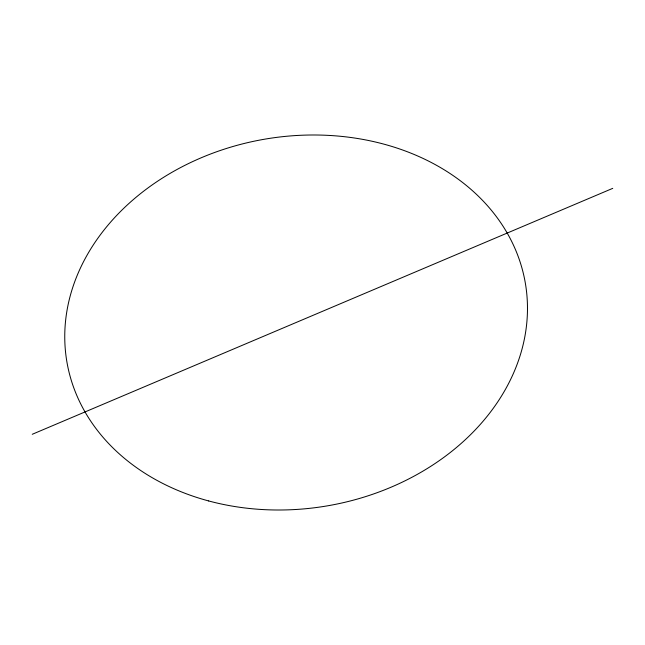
<?xml version="1.0" encoding="UTF-8"?>
<svg xmlns="http://www.w3.org/2000/svg" width="645" height="645" viewBox="0 0 645 645"><rect width="100%" height="100%" fill="white"/><g stroke="black" fill="none" stroke-linecap="round" stroke-linejoin="round"><path stroke-width="0.97" d="M32.25 434.295L612.75 188.348M208.698 500.955A232.579 185.994 -9.8 0 0 525.336 283.115A232.579 185.994 -9.8 0 0 154.308 183.43A232.579 185.994 -9.8 0 0 208.698 500.955"/></g></svg>
